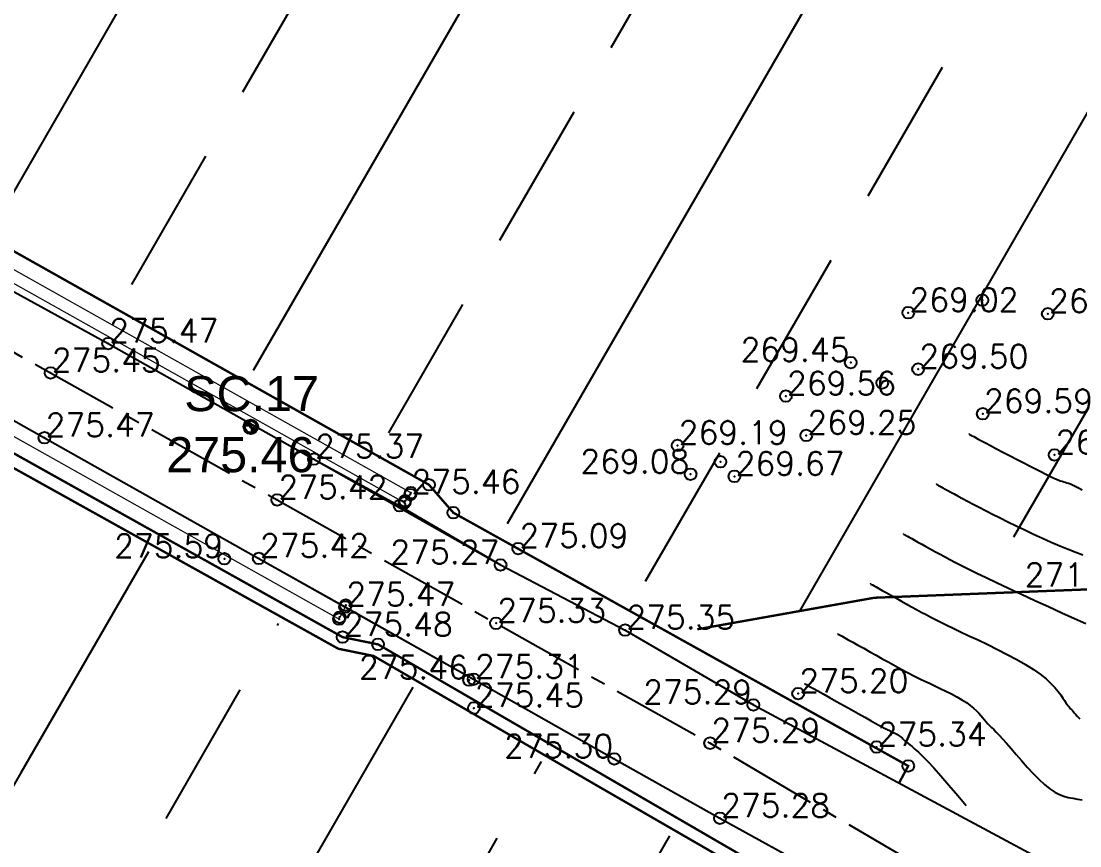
# Model space of a CAD drawing. Header units: millimetres. Extents: x 524954 to 526204, y 9523489 to 9524010.
# Drawn here: x 525350.8 to 525396.12, y 9523706.15 to 9523741.44 of the extents above; entities that cross this region are included whole.
import ezdxf
from ezdxf.enums import TextEntityAlignment as Align

# ---------------------------------------------------------------- set-up
doc = ezdxf.new("R2010")
doc.units = ezdxf.units.MM
doc.header["$PDMODE"] = 32
doc.header["$PDSIZE"] = 0.5
doc.linetypes.add('ACAD_ISO12W100', pattern=[21, 12, -3, 0, -3, 0, -3])
doc.linetypes.add('AXES2', pattern=[28.575, 19.05, -3.175, 3.175, -3.175])
for name, color, linetype in [('Axe_Route_Existante', 1, 'AXES2'), ('Bord Fleuve', 4, 'ACAD_ISO12W100'), ('Bord_Route_Existante', 6, 'Continuous'), ('CN_01_00', 3, 'Continuous'), ('CN_02_00', 4, 'Continuous'), ('CN_05_00', 6, 'Continuous'), ('CN_10_00', 1, 'Continuous'), ('PONT', 7, 'Continuous'), ('TopoAlt', 3, 'Continuous'), ('TopoAlt polygo', 7, 'Continuous'), ('TOPOJIS', 7, 'Continuous'), ('TOPOJIS polygo', 1, 'Continuous'), ('TopoMat polygo', 1, 'Continuous')]:
    doc.layers.add(name, color=color, linetype=linetype)
doc.layers.add('Bord_Route_Existante_POLY3D', color=6, linetype='Continuous', plot=False)
doc.styles.add('Arial 1.0', font='arial.ttf', dxfattribs={"width": 0.99, "height": 1})
doc.styles.add('Simplex 1.0', font='Simplex.shx', dxfattribs={"width": 0.99, "height": 1})
doc.styles.get("Standard").update_dxf_attribs({"font": 'arial.ttf'})
doc.dimstyles.new('ISO-25', dxfattribs={"dimtxt": 2.5, "dimasz": 2.5, "dimexe": 1.25, "dimexo": 0.625, "dimtad": 1, "dimtxsty": 'Standard', "dimcen": 2.5, "dimadec": 0, "dimazin": 0, "dimtfac": 1, "dimtmove": 0, "dimatfit": 3, "dimfxl": 1, "dimarcsym": 0})

# ---------------------------------------------------------------- blocks, each defined once
blk = doc.blocks.new('TCPOINT M')
at = {"color": 0}
blk.add_point((0, 0), dxfattribs=at)
at = {"layer": 'TopoAlt', "style": 'Simplex 1.0', "width": 0.99}
blk.add_attdef('ALT', (0.15, 0.15), '', height=1, dxfattribs=at)
blk = doc.blocks.new('TCPOINT polygo')
at = {"color": 0, "const_width": 0.075}
blk.add_lwpolyline([(0, 0.0375, 1), (0, -0.0375, 1)], format="xyb", close=True, dxfattribs=at)
at = {"color": 0}
blk.add_point((0, 0), dxfattribs=at)
at = {"layer": 'TopoAlt polygo', "style": 'Arial 1.0', "width": 0.99}
blk.add_attdef('ALT', (0.15, 0.15), '', height=2, dxfattribs=at)
at = {"layer": 'TopoMat polygo', "style": 'Arial 1.0', "width": 0.99}
blk.add_attdef('MAT', text='', height=2, dxfattribs=at).set_placement((0.15, -2.5), align=Align.TOP_LEFT)
blk = doc.blocks.new('t014')
at = {"color": 0, "const_width": 1.249375}
for points in [[(0, 0.625313, 0.414214), (-0.625313, 0, 1)], [(0, -0.625312, 0.414214), (0.625313, 0, 0.414214)]]:
    blk.add_lwpolyline(points, format="xyb", dxfattribs=at)
at = {"color": 0}
blk.add_circle((0, 0), 1.25, dxfattribs=at)
blk = doc.blocks.new('*D29')
at = {"color": 0, "lineweight": -2, "transparency": 16777216}
for p, q in [((525274.397, 9523734.835), (525248.537, 9523688.664)), ((525251.329, 9523688.533), (525351.663, 9523632.337)), ((525379.094, 9523676.196), (525353.234, 9523630.025))]:
    blk.add_line(p, q, dxfattribs=at)
at = {"color": 0, "transparency": 16777216}
for points in [[(525251.533, 9523688.897), (525251.125, 9523688.17), (525249.148, 9523689.755)], [(525351.867, 9523632.701), (525351.46, 9523631.974), (525353.845, 9523631.115)]]:
    blk.add_solid(points, dxfattribs=at)
at = {"layer": 'Defpoints', "color": 0, "transparency": 16777216}
for p in [(525274.702, 9523735.381), (525379.399, 9523676.741), (525353.845, 9523631.115)]:
    blk.add_point(p, dxfattribs=at)
at = {"color": 0, "transparency": 16777216, "insert": (525302.425, 9523662.094), "char_height": 2.5, "attachment_point": 5, "rotation": 330.7474}
blk.add_mtext('120', dxfattribs=at)

msp = doc.modelspace()

# ---------------------------------------------------------------- hatches: boundary and pattern name
at = {"layer": 'Bord Fleuve', "ltscale": 0.5}
h = msp.add_hatch(dxfattribs=at)
h.set_pattern_fill('ANSI33', color=135, scale=2, angle=15, style=0)
edge = h.paths.add_edge_path()
edge.add_line((525439.351, 9523820.38), (525429.428, 9523796.02))
edge.add_line((525429.428, 9523796.02), (525428.884, 9523788.101))
edge.add_line((525428.884, 9523788.101), (525428.353, 9523783.613))
edge.add_line((525428.353, 9523783.613), (525432.345, 9523771.044))
edge.add_line((525432.345, 9523771.044), (525425.155, 9523761.396))
edge.add_line((525425.155, 9523761.396), (525425.603, 9523757.857))
edge.add_line((525425.603, 9523757.857), (525425.392, 9523752.767))
edge.add_line((525425.392, 9523752.767), (525425.531, 9523737.269))
edge.add_line((525425.531, 9523737.269), (525420.173, 9523734.242))
edge.add_line((525420.173, 9523734.242), (525409.231, 9523730.837))
edge.add_line((525409.231, 9523730.837), (525403.15, 9523725.262))
edge.add_line((525403.15, 9523725.262), (525399.312, 9523719.279))
edge.add_line((525399.312, 9523719.279), (525398.471, 9523717.204))
edge.add_line((525398.471, 9523717.204), (525387.323, 9523716.767))
edge.add_line((525387.323, 9523716.767), (525379.743, 9523715.417))
edge.add_line((525439.351, 9523820.38), (525412.029, 9523831.392))
edge.add_line((525412.029, 9523831.392), (525397.674, 9523844.829))
edge.add_line((525397.674, 9523844.829), (525370.042, 9523852.892))
edge.add_line((525370.042, 9523852.892), (525354.138, 9523871.224))
edge.add_line((525335.046, 9523740.934), (525335.464, 9523745.788))
edge.add_line((525335.464, 9523745.788), (525334.824, 9523749.483))
edge.add_line((525334.824, 9523749.483), (525332.978, 9523755.879))
edge.add_line((525332.978, 9523755.879), (525332.09, 9523761.937))
edge.add_line((525332.09, 9523761.937), (525333.482, 9523768.659))
edge.add_line((525333.482, 9523768.659), (525335.755, 9523783.426))
edge.add_line((525335.755, 9523783.426), (525345.567, 9523814.167))
edge.add_line((525345.567, 9523814.167), (525355.202, 9523841.723))
edge.add_line((525355.202, 9523841.723), (525358.159, 9523858.254))
edge.add_line((525358.159, 9523858.254), (525357.891, 9523860.435))
edge.add_line((525357.891, 9523860.435), (525354.138, 9523871.224))
edge.add_line((525335.072, 9523740.932), (525368.644, 9523722.072))
edge.add_line((525368.644, 9523722.072), (525369.749, 9523720.981))
edge.add_line((525369.749, 9523720.981), (525379.743, 9523715.417))
h = msp.add_hatch(dxfattribs=at)
h.set_pattern_fill('ANSI33', color=135, scale=2, angle=15, style=0)
edge = h.paths.add_edge_path()
edge.add_line((525326.846, 9523735.199), (525327.483, 9523734.771))
edge.add_line((525327.483, 9523734.771), (525364.269, 9523714.296))
edge.add_line((525364.269, 9523714.296), (525365.78, 9523713.988))
edge.add_line((525365.78, 9523713.988), (525369.372, 9523711.903))
edge.add_line((525369.372, 9523711.903), (525375.355, 9523708.431))
edge.add_line((525375.355, 9523708.431), (525381.004, 9523705.169))
edge.add_line((525293.676, 9523732.146), (525299.792, 9523730.275))
edge.add_line((525299.792, 9523730.275), (525304.371, 9523733.048))
edge.add_line((525304.371, 9523733.048), (525316.169, 9523733.718))
edge.add_line((525316.169, 9523733.718), (525320.161, 9523732.97))
edge.add_line((525320.161, 9523732.97), (525326.842, 9523735.193))
edge.add_line((525369.06, 9523689.539), (525336.596, 9523707.741))
edge.add_line((525336.596, 9523707.741), (525310.114, 9523722.746))
edge.add_line((525310.114, 9523722.746), (525293.676, 9523732.146))
edge.add_line((525381.004, 9523705.169), (525381.313, 9523702.868))
edge.add_line((525381.313, 9523702.868), (525376.206, 9523699.873))
edge.add_line((525376.206, 9523699.873), (525374.714, 9523696.514))
edge.add_line((525374.714, 9523696.514), (525374.46, 9523691.434))
edge.add_line((525374.46, 9523691.434), (525369.5, 9523690.174))
edge.add_line((525369.5, 9523690.174), (525369.06, 9523689.539))

# ---------------------------------------------------------------- linework, layer by layer
at = {"layer": 'Axe_Route_Existante', "ltscale": 0.2, "flags": 128}
msp.add_lwpolyline([(525160.389, 9523785.573), (525205.797, 9523788.476), (525217.621, 9523788.238), (525236.372, 9523785.487), (525254.986, 9523779.404), (525273.087, 9523770.44), (525292.33, 9523759.946), (525308.092, 9523751.255), (525324.048, 9523742.079), (525331.063, 9523738.206), (525341.621, 9523732.26), (525352.065, 9523726.389), (525361.763, 9523720.953), (525371.128, 9523715.674), (525380.291, 9523710.543), (525400.244, 9523698.831), (525414.858, 9523691.369), (525425.413, 9523686.737), (525431.187, 9523683.889)], dxfattribs=at)
at = {"layer": 'Bord Fleuve', "ltscale": 0.35, "flags": 128}
msp.add_lwpolyline([(525439.351, 9523820.38, 0.1, 0.1, 0), (525429.428, 9523796.02, 0.1, 0.1, 0), (525428.884, 9523788.101, 0.1, 0.1, 0), (525428.353, 9523783.613, 0.1, 0.1, 0), (525432.345, 9523771.044, 0.1, 0.1, 0), (525425.155, 9523761.396, 0.1, 0.1, 0), (525425.603, 9523757.857, 0.1, 0.1, 0), (525425.392, 9523752.767, 0.1, 0.1, 0), (525425.531, 9523737.269, 0.1, 0.1, 0), (525420.173, 9523734.242, 0.1, 0.1, 0), (525409.231, 9523730.837, 0.1, 0.1, 0), (525403.15, 9523725.262, 0.1, 0.1, 0), (525399.312, 9523719.279, 0.1, 0.1, 0), (525398.471, 9523717.204, 0.1, 0.1, 0), (525387.323, 9523716.767, 0.1, 0.1, 0), (525379.743, 9523715.417, 0.1, 0.1, 0)], format="xyseb", dxfattribs=at)
at = {"layer": 'Bord_Route_Existante', "flags": 128}
for points in [[(525346.028, 9523732.316), (525354.526, 9523727.648), (525363.335, 9523722.699), (525371.321, 9523718.172), (525376.652, 9523715.38), (525382.142, 9523712.183), (525395.856, 9523704.828), (525395.856, 9523704.828), (525401.71, 9523701.801), (525409.985, 9523697.903), (525415.84, 9523695.278), (525430.215, 9523690), (525436.684, 9523688.694), (525441.356, 9523688.089), (525443.417, 9523687.982), (525445.872, 9523688.393), (525453.234, 9523689.279), (525457.776, 9523689.385), (525461.814, 9523688.848), (525465.727, 9523687.872)], [(525343.726, 9523728.156), (525351.8, 9523723.613), (525360.975, 9523718.45), (525370.171, 9523713.28), (525376.191, 9523709.871), (525380.713, 9523707.33), (525389.505, 9523702.482), (525412.422, 9523689.465), (525421.867, 9523683.787), (525423.507, 9523682.529)]]:
    msp.add_lwpolyline(points, dxfattribs=at)
at = {"layer": 'Bord_Route_Existante_POLY3D'}
for points in [[(525346.028, 9523732.316, 275.46), (525354.526, 9523727.648, 275.47), (525363.335, 9523722.699, 275.37), (525367, 9523720.706, 275.53), (525371.321, 9523718.172, 275.27), (525376.652, 9523715.38, 275.35), (525382.142, 9523712.183, 275.29), (525395.856, 9523704.828, 275.12), (525401.71, 9523701.801, 275.14), (525409.985, 9523697.903, 275.09), (525415.84, 9523695.278, 275.11), (525429.83, 9523690.162, 275.22), (525430.215, 9523690, 275.11), (525436.684, 9523688.694, 275.19), (525441.356, 9523688.089, 275.23), (525443.417, 9523687.982, 275.24), (525445.872, 9523688.393, 275.25), (525453.234, 9523689.279, 275.18), (525457.776, 9523689.385, 275.17), (525461.814, 9523688.848, 275.18), (525465.727, 9523687.872, 275.24)], [(525343.726, 9523728.156, 275.49), (525351.8, 9523723.613, 275.47), (525360.975, 9523718.45, 275.42), (525364.67, 9523716.372, 275.47), (525370.171, 9523713.28, 275.31), (525376.191, 9523709.871, 275.3), (525380.713, 9523707.33, 275.28), (525389.505, 9523702.482, 275.2), (525412.422, 9523689.465, 275.19), (525421.867, 9523683.787, 275.25), (525423.507, 9523682.529, 275.21), (525432.528, 9523673.917, 275.38), (525433.655, 9523672.219, 275.41), (525434.746, 9523669.32, 275.44), (525434.997, 9523667.278, 275.44), (525434.359, 9523665.279, 275.47), (525432.321, 9523662.935, 275.48), (525429.626, 9523661.422, 275.47), (525427.553, 9523661.225, 275.49), (525420.526, 9523662.472, 275.56), (525402.567, 9523668.413, 275.64), (525391.735, 9523673.94, 275.68), (525376.752, 9523682.462, 275.81), (525370.67, 9523685.917, 275.85)]]:
    msp.add_polyline3d(points, dxfattribs=at)
at = {"layer": 'CN_01_00', "flags": 128}
for points, elevation in [([(525389.976, 9523721.63), (525389.976, 9523721.63), (525389.978, 9523721.629), (525389.984, 9523721.626), (525389.994, 9523721.62), (525390.012, 9523721.611), (525390.037, 9523721.596), (525390.073, 9523721.576), (525390.121, 9523721.549), (525390.183, 9523721.515), (525390.259, 9523721.472), (525390.351, 9523721.421), (525390.461, 9523721.361), (525390.589, 9523721.29), (525390.737, 9523721.21), (525390.905, 9523721.119), (525391.096, 9523721.016), (525391.31, 9523720.902), (525391.547, 9523720.777), (525391.805, 9523720.642), (525392.084, 9523720.498), (525392.382, 9523720.345), (525392.7, 9523720.185), (525393.036, 9523720.019), (525393.389, 9523719.846), (525393.757, 9523719.67), (525394.136, 9523719.492), (525394.517, 9523719.317), (525394.896, 9523719.149), (525395.265, 9523718.99), (525395.618, 9523718.845), (525395.948, 9523718.716), (525396.249, 9523718.609)], 271), ([(525387.159, 9523717.361), (525387.159, 9523717.361), (525387.164, 9523717.358), (525387.177, 9523717.351), (525387.203, 9523717.336), (525387.244, 9523717.313), (525387.307, 9523717.278), (525387.394, 9523717.229), (525387.51, 9523717.164), (525387.657, 9523717.082), (525387.831, 9523716.985), (525388.027, 9523716.875), (525388.238, 9523716.757), (525388.459, 9523716.634), (525388.685, 9523716.509), (525388.909, 9523716.385), (525389.126, 9523716.266), (525389.332, 9523716.154), (525389.532, 9523716.046), (525389.734, 9523715.94), (525389.944, 9523715.831), (525390.17, 9523715.717), (525390.419, 9523715.595), (525390.698, 9523715.46), (525391.015, 9523715.31), (525391.372, 9523715.142), (525391.763, 9523714.959), (525392.174, 9523714.763), (525392.594, 9523714.557), (525393.011, 9523714.345), (525393.414, 9523714.13), (525393.791, 9523713.913), (525394.13, 9523713.7), (525394.422, 9523713.492), (525394.668, 9523713.291), (525394.875, 9523713.1), (525395.045, 9523712.921), (525395.184, 9523712.756), (525395.297, 9523712.607), (525395.388, 9523712.476), (525395.462, 9523712.364), (525395.523, 9523712.274), (525395.574, 9523712.202), (525395.617, 9523712.145), (525395.655, 9523712.097), (525395.69, 9523712.057), (525395.723, 9523712.019), (525395.759, 9523711.98), (525395.798, 9523711.936), (525395.843, 9523711.884), (525395.893, 9523711.825), (525395.947, 9523711.763), (525396.003, 9523711.7), (525396.06, 9523711.637), (525396.117, 9523711.579)], 273)]:
    msp.add_lwpolyline(points, dxfattribs=dict(at, elevation=elevation))
at = {"layer": 'CN_02_00', "flags": 128}
for points, elevation in [([(525388.567, 9523719.496), (525388.568, 9523719.496), (525388.571, 9523719.494), (525388.58, 9523719.488), (525388.598, 9523719.478), (525388.628, 9523719.462), (525388.672, 9523719.437), (525388.734, 9523719.403), (525388.815, 9523719.357), (525388.92, 9523719.298), (525389.045, 9523719.228), (525389.189, 9523719.148), (525389.349, 9523719.059), (525389.524, 9523718.962), (525389.711, 9523718.86), (525389.907, 9523718.752), (525390.111, 9523718.641), (525390.322, 9523718.528), (525390.545, 9523718.409), (525390.788, 9523718.282), (525391.058, 9523718.144), (525391.362, 9523717.992), (525391.708, 9523717.822), (525392.103, 9523717.632), (525392.554, 9523717.418), (525393.064, 9523717.18), (525393.618, 9523716.923), (525394.197, 9523716.656), (525394.781, 9523716.389), (525395.35, 9523716.128), (525395.887, 9523715.883), (525396.37, 9523715.663)], 272), ([(525385.75, 9523715.226), (525385.751, 9523715.226), (525385.757, 9523715.222), (525385.774, 9523715.213), (525385.807, 9523715.195), (525385.861, 9523715.164), (525385.942, 9523715.119), (525386.054, 9523715.056), (525386.204, 9523714.972), (525386.394, 9523714.866), (525386.617, 9523714.741), (525386.864, 9523714.602), (525387.127, 9523714.456), (525387.395, 9523714.306), (525387.659, 9523714.158), (525387.911, 9523714.018), (525388.141, 9523713.891), (525388.342, 9523713.78), (525388.52, 9523713.683), (525388.68, 9523713.597), (525388.831, 9523713.518), (525388.979, 9523713.442), (525389.13, 9523713.367), (525389.294, 9523713.288), (525389.475, 9523713.202), (525389.68, 9523713.106), (525389.904, 9523713.001), (525390.139, 9523712.889), (525390.38, 9523712.771), (525390.619, 9523712.649), (525390.85, 9523712.526), (525391.065, 9523712.402), (525391.259, 9523712.28), (525391.427, 9523712.16), (525391.569, 9523712.045), (525391.69, 9523711.933), (525391.794, 9523711.826), (525391.884, 9523711.724), (525391.964, 9523711.628), (525392.037, 9523711.537), (525392.108, 9523711.453), (525392.179, 9523711.375), (525392.255, 9523711.298), (525392.338, 9523711.217), (525392.432, 9523711.125), (525392.54, 9523711.018), (525392.665, 9523710.889), (525392.811, 9523710.732), (525392.98, 9523710.543), (525393.175, 9523710.318), (525393.391, 9523710.065), (525393.623, 9523709.796), (525393.866, 9523709.521), (525394.113, 9523709.251), (525394.36, 9523708.997), (525394.6, 9523708.771), (525394.828, 9523708.583), (525395.041, 9523708.441), (525395.241, 9523708.339), (525395.433, 9523708.268), (525395.622, 9523708.219), (525395.814, 9523708.182), (525396.012, 9523708.15), (525396.221, 9523708.112)], 274)]:
    msp.add_lwpolyline(points, dxfattribs=dict(at, elevation=elevation))
at = {"layer": 'CN_05_00', "elevation": 275, "flags": 128}
msp.add_lwpolyline([(525384.341, 9523713.092), (525384.342, 9523713.091), (525384.35, 9523713.087), (525384.371, 9523713.075), (525384.411, 9523713.053), (525384.477, 9523713.015), (525384.576, 9523712.96), (525384.714, 9523712.883), (525384.898, 9523712.78), (525385.131, 9523712.649), (525385.403, 9523712.497), (525385.702, 9523712.329), (525386.015, 9523712.154), (525386.33, 9523711.978), (525386.633, 9523711.808), (525386.913, 9523711.652), (525387.156, 9523711.516), (525387.353, 9523711.406), (525387.507, 9523711.32), (525387.626, 9523711.254), (525387.717, 9523711.205), (525387.787, 9523711.168), (525387.842, 9523711.139), (525387.889, 9523711.116), (525387.936, 9523711.093), (525387.988, 9523711.069), (525388.045, 9523711.042), (525388.104, 9523711.014), (525388.165, 9523710.984), (525388.226, 9523710.953), (525388.285, 9523710.922), (525388.339, 9523710.891), (525388.389, 9523710.86), (525388.431, 9523710.829), (525388.47, 9523710.798), (525388.506, 9523710.766), (525388.543, 9523710.731), (525388.584, 9523710.692), (525388.631, 9523710.649), (525388.686, 9523710.599), (525388.754, 9523710.543), (525388.836, 9523710.476), (525388.936, 9523710.395), (525389.06, 9523710.289), (525389.21, 9523710.153), (525389.391, 9523709.979), (525389.607, 9523709.759), (525389.862, 9523709.485), (525390.162, 9523709.151), (525390.507, 9523708.752), (525390.889, 9523708.305), (525391.255, 9523707.881)], dxfattribs=at)
at = {"layer": 'CN_10_00', "elevation": 270, "flags": 128}
msp.add_lwpolyline([(525391.385, 9523723.765), (525391.385, 9523723.765), (525391.385, 9523723.765), (525391.387, 9523723.764), (525391.39, 9523723.762), (525391.395, 9523723.759), (525391.403, 9523723.755), (525391.413, 9523723.749), (525391.427, 9523723.742), (525391.446, 9523723.731), (525391.473, 9523723.716), (525391.513, 9523723.694), (525391.572, 9523723.662), (525391.653, 9523723.619), (525391.762, 9523723.561), (525391.903, 9523723.486), (525392.081, 9523723.392), (525392.298, 9523723.277), (525392.548, 9523723.145), (525392.821, 9523723.002), (525393.108, 9523722.851), (525393.4, 9523722.699), (525393.689, 9523722.549), (525393.964, 9523722.407), (525394.216, 9523722.278), (525394.44, 9523722.165), (525394.634, 9523722.068), (525394.803, 9523721.986), (525394.949, 9523721.918), (525395.074, 9523721.861), (525395.182, 9523721.815), (525395.274, 9523721.778), (525395.355, 9523721.75), (525395.426, 9523721.727), (525395.493, 9523721.708), (525395.559, 9523721.688), (525395.631, 9523721.665), (525395.711, 9523721.636), (525395.806, 9523721.597), (525395.919, 9523721.545), (525396.056, 9523721.476), (525396.218, 9523721.389)], dxfattribs=at)
at = {"layer": 'PONT', "flags": 128}
for points, const_width in [([(525324.546, 9523744.479), (525325.074, 9523745.408), (525327.916, 9523743.865), (525329.958, 9523742.72), (525331.678, 9523742.178), (525368.258, 9523721.604), (525368.258, 9523721.604), (525369.299, 9523720.408), (525388.771, 9523709.568), (525388.379, 9523708.838)], 0.1), ([(525331.863, 9523741.275), (525331.52, 9523740.866), (525367.212, 9523720.831), (525367.482, 9523721.264), (525331.863, 9523741.275)], 0.05), ([(525322.93, 9523739.701), (525322.459, 9523738.824), (525326.6, 9523736.512), (525327.934, 9523735.557), (525364.56, 9523715.082), (525366.079, 9523714.772), (525369.787, 9523712.619), (525375.771, 9523709.147), (525380.256, 9523706.543)], 0.1), ([(525322.212, 9523738.363), (525322.212, 9523738.363), (525326.303, 9523735.932), (525327.643, 9523735.031), (525364.376, 9523714.585), (525365.89, 9523714.276), (525369.525, 9523712.167), (525375.508, 9523708.694), (525385.563, 9523702.888)], 0.1), ([(525329.022, 9523736.429), (525328.772, 9523735.86), (525364.411, 9523715.853), (525364.67, 9523716.372), (525329.022, 9523736.429)], 0.05), ([(525386.282, 9523704.259), (525385.775, 9523703.34), (525366.079, 9523714.772)], 0.1)]:
    msp.add_lwpolyline(points, dxfattribs=dict(at, const_width=const_width))

# ---------------------------------------------------------------- block references
at = {"layer": 'TOPOJIS'}
ref = msp.add_blockref('TCPOINT M', (525388.773, 9523728.968, 269.02), dxfattribs=at)
ref.add_attrib('ALT', '269.02', (525388.823, 9523729.018, 269.02), dxfattribs={"layer": 'TopoAlt', "height": 1, "style": 'Simplex 1.0', "width": 0.99})
for p in [(525391.943, 9523729.504, 269.14), (525387.658, 9523725.961, 269.25), (525380.735, 9523722.585, 269.04), (525367.482, 9523721.264, 275.46), (525368.258, 9523721.604, 275.48), (525367.212, 9523720.831, 275.48), (525367.235, 9523720.91, 275.48), (525367, 9523720.706, 275.53), (525369.299, 9523720.408, 275.46), (525364.693, 9523716.451, 275.47), (525364.411, 9523715.853, 275.47), (525364.435, 9523715.932, 275.47), (525366.079, 9523714.772, 275.48), (525388.771, 9523709.568, 275.29)]:
    msp.add_blockref('TCPOINT M', p, dxfattribs=at)
ref = msp.add_blockref('TCPOINT M', (525394.746, 9523728.919, 269.43), dxfattribs=at)
ref.add_attrib('ALT', '269.43', (525394.796, 9523728.969, 269.43), dxfattribs={"layer": 'TopoAlt', "height": 1, "style": 'Simplex 1.0', "width": 0.99})
ref = msp.add_blockref('TCPOINT M', (525354.526, 9523727.648, 275.47), dxfattribs=at)
ref.add_attrib('ALT', '275.47', (525354.576, 9523727.698, 275.47), dxfattribs={"layer": 'TopoAlt', "height": 1, "style": 'Simplex 1.0', "width": 0.99})
ref = msp.add_blockref('TCPOINT M', (525386.31, 9523726.835, 269.45), dxfattribs=at)
ref.add_attrib('ALT', '269.45', dxfattribs={"layer": 'TopoAlt', "height": 1, "style": 'Simplex 1.0', "width": 0.99}).set_placement((525386.26, 9523726.885, 269.45), align=Align.RIGHT)
ref = msp.add_blockref('TCPOINT M', (525352.065, 9523726.389, 275.45), dxfattribs=at)
ref.add_attrib('ALT', '275.45', (525352.115, 9523726.439, 275.45), dxfattribs={"layer": 'TopoAlt', "height": 1, "style": 'Simplex 1.0', "width": 0.99})
ref = msp.add_blockref('TCPOINT M', (525389.196, 9523726.55, 269.5), dxfattribs=at)
ref.add_attrib('ALT', '269.50', (525389.246, 9523726.6, 269.5), dxfattribs={"layer": 'TopoAlt', "height": 1, "style": 'Simplex 1.0', "width": 0.99})
ref = msp.add_blockref('TCPOINT M', (525383.533, 9523725.398, 269.56), dxfattribs=at)
ref.add_attrib('ALT', '269.56', (525383.583, 9523725.448, 269.56), dxfattribs={"layer": 'TopoAlt', "height": 1, "style": 'Simplex 1.0', "width": 0.99})
ref = msp.add_blockref('TCPOINT M', (525391.962, 9523724.64, 269.59), dxfattribs=at)
ref.add_attrib('ALT', '269.59', (525392.012, 9523724.69, 269.59), dxfattribs={"layer": 'TopoAlt', "height": 1, "style": 'Simplex 1.0', "width": 0.99})
ref = msp.add_blockref('TCPOINT M', (525351.8, 9523723.613, 275.47), dxfattribs=at)
ref.add_attrib('ALT', '275.47', (525351.85, 9523723.663, 275.47), dxfattribs={"layer": 'TopoAlt', "height": 1, "style": 'Simplex 1.0', "width": 0.99})
ref = msp.add_blockref('TCPOINT M', (525384.406, 9523723.715, 269.25), dxfattribs=at)
ref.add_attrib('ALT', '269.25', (525384.456, 9523723.765, 269.25), dxfattribs={"layer": 'TopoAlt', "height": 1, "style": 'Simplex 1.0', "width": 0.99})
ref = msp.add_blockref('TCPOINT M', (525378.897, 9523723.284, 269.19), dxfattribs=at)
ref.add_attrib('ALT', '269.19', (525378.947, 9523723.334, 269.19), dxfattribs={"layer": 'TopoAlt', "height": 1, "style": 'Simplex 1.0', "width": 0.99})
ref = msp.add_blockref('TCPOINT M', (525363.335, 9523722.699, 275.37), dxfattribs=at)
ref.add_attrib('ALT', '275.37', (525363.385, 9523722.749, 275.37), dxfattribs={"layer": 'TopoAlt', "height": 1, "style": 'Simplex 1.0', "width": 0.99})
ref = msp.add_blockref('TCPOINT M', (525395.033, 9523722.88, 269.64), dxfattribs=at)
ref.add_attrib('ALT', '269.64', (525395.083, 9523722.93, 269.64), dxfattribs={"layer": 'TopoAlt', "height": 1, "style": 'Simplex 1.0', "width": 0.99})
ref = msp.add_blockref('TCPOINT M', (525379.455, 9523722.053, 269.08), dxfattribs=at)
ref.add_attrib('ALT', '269.08', dxfattribs={"layer": 'TopoAlt', "height": 1, "style": 'Simplex 1.0', "width": 0.99}).set_placement((525379.405, 9523722.103, 269.08), align=Align.RIGHT)
ref = msp.add_blockref('TCPOINT M', (525381.331, 9523721.962, 269.67), dxfattribs=at)
ref.add_attrib('ALT', '269.67', (525381.381, 9523722.012, 269.67), dxfattribs={"layer": 'TopoAlt', "height": 1, "style": 'Simplex 1.0', "width": 0.99})
ref = msp.add_blockref('TCPOINT M', (525361.763, 9523720.953, 275.42), dxfattribs=at)
ref.add_attrib('ALT', '275.42', (525361.813, 9523721.003, 275.42), dxfattribs={"layer": 'TopoAlt', "height": 1, "style": 'Simplex 1.0', "width": 0.99})
ref = msp.add_blockref('TCPOINT M', (525367.459, 9523721.185, 275.46), dxfattribs=at)
ref.add_attrib('ALT', '275.46', (525367.509, 9523721.235, 275.46), dxfattribs={"layer": 'TopoAlt', "height": 1, "style": 'Simplex 1.0', "width": 0.99})
ref = msp.add_blockref('TCPOINT M', (525372.079, 9523718.874, 275.09), dxfattribs=at)
ref.add_attrib('ALT', '275.09', (525372.129, 9523718.924, 275.09), dxfattribs={"layer": 'TopoAlt', "height": 1, "style": 'Simplex 1.0', "width": 0.99})
ref = msp.add_blockref('TCPOINT M', (525359.5, 9523718.437, 275.59), dxfattribs=at)
ref.add_attrib('ALT', '275.59', dxfattribs={"layer": 'TopoAlt', "height": 1, "style": 'Simplex 1.0', "width": 0.99}).set_placement((525359.45, 9523718.487, 275.59), align=Align.RIGHT)
ref = msp.add_blockref('TCPOINT M', (525360.975, 9523718.45, 275.42), dxfattribs=at)
ref.add_attrib('ALT', '275.42', (525361.025, 9523718.5, 275.42), dxfattribs={"layer": 'TopoAlt', "height": 1, "style": 'Simplex 1.0', "width": 0.99})
ref = msp.add_blockref('TCPOINT M', (525371.321, 9523718.172, 275.27), dxfattribs=at)
ref.add_attrib('ALT', '275.27', dxfattribs={"layer": 'TopoAlt', "height": 1, "style": 'Simplex 1.0', "width": 0.99}).set_placement((525371.271, 9523718.222, 275.27), align=Align.RIGHT)
ref = msp.add_blockref('TCPOINT M', (525398.471, 9523717.204, 271.35), dxfattribs=at)
ref.add_attrib('ALT', '271.35', dxfattribs={"layer": 'TopoAlt', "height": 1, "style": 'Simplex 1.0', "width": 0.99}).set_placement((525398.421, 9523717.254, 271.35), align=Align.RIGHT)
ref = msp.add_blockref('TCPOINT M', (525364.67, 9523716.372, 275.47), dxfattribs=at)
ref.add_attrib('ALT', '275.47', (525364.72, 9523716.422, 275.47), dxfattribs={"layer": 'TopoAlt', "height": 1, "style": 'Simplex 1.0', "width": 0.99})
ref = msp.add_blockref('TCPOINT M', (525371.128, 9523715.674, 275.33), dxfattribs=at)
ref.add_attrib('ALT', '275.33', (525371.178, 9523715.724, 275.33), dxfattribs={"layer": 'TopoAlt', "height": 1, "style": 'Simplex 1.0', "width": 0.99})
ref = msp.add_blockref('TCPOINT M', (525376.652, 9523715.38, 275.35), dxfattribs=at)
ref.add_attrib('ALT', '275.35', (525376.702, 9523715.43, 275.35), dxfattribs={"layer": 'TopoAlt', "height": 1, "style": 'Simplex 1.0', "width": 0.99})
ref = msp.add_blockref('TCPOINT M', (525364.56, 9523715.082, 275.48), dxfattribs=at)
ref.add_attrib('ALT', '275.48', (525364.61, 9523715.132, 275.48), dxfattribs={"layer": 'TopoAlt', "height": 1, "style": 'Simplex 1.0', "width": 0.99})
ref = msp.add_blockref('TCPOINT M', (525369.976, 9523713.242, 275.46), dxfattribs=at)
ref.add_attrib('ALT', '275.46', dxfattribs={"layer": 'TopoAlt', "height": 1, "style": 'Simplex 1.0', "width": 0.99}).set_placement((525369.926, 9523713.292, 275.46), align=Align.RIGHT)
ref = msp.add_blockref('TCPOINT M', (525370.171, 9523713.28, 275.31), dxfattribs=at)
ref.add_attrib('ALT', '275.31', (525370.221, 9523713.33, 275.31), dxfattribs={"layer": 'TopoAlt', "height": 1, "style": 'Simplex 1.0', "width": 0.99})
ref = msp.add_blockref('TCPOINT M', (525384.06, 9523712.665, 275.2), dxfattribs=at)
ref.add_attrib('ALT', '275.20', (525384.11, 9523712.715, 275.2), dxfattribs={"layer": 'TopoAlt', "height": 1, "style": 'Simplex 1.0', "width": 0.99})
ref = msp.add_blockref('TCPOINT M', (525370.179, 9523712.048, 275.45), dxfattribs=at)
ref.add_attrib('ALT', '275.45', (525370.229, 9523712.098, 275.45), dxfattribs={"layer": 'TopoAlt', "height": 1, "style": 'Simplex 1.0', "width": 0.99})
ref = msp.add_blockref('TCPOINT M', (525382.142, 9523712.183, 275.29), dxfattribs=at)
ref.add_attrib('ALT', '275.29', dxfattribs={"layer": 'TopoAlt', "height": 1, "style": 'Simplex 1.0', "width": 0.99}).set_placement((525382.092, 9523712.233, 275.29), align=Align.RIGHT)
ref = msp.add_blockref('TCPOINT M', (525380.291, 9523710.543, 275.29), dxfattribs=at)
ref.add_attrib('ALT', '275.29', (525380.341, 9523710.593, 275.29), dxfattribs={"layer": 'TopoAlt', "height": 1, "style": 'Simplex 1.0', "width": 0.99})
ref = msp.add_blockref('TCPOINT M', (525387.413, 9523710.377, 275.34), dxfattribs=at)
ref.add_attrib('ALT', '275.34', (525387.463, 9523710.427, 275.34), dxfattribs={"layer": 'TopoAlt', "height": 1, "style": 'Simplex 1.0', "width": 0.99})
ref = msp.add_blockref('TCPOINT M', (525376.191, 9523709.871, 275.3), dxfattribs=at)
ref.add_attrib('ALT', '275.30', dxfattribs={"layer": 'TopoAlt', "height": 1, "style": 'Simplex 1.0', "width": 0.99}).set_placement((525376.141, 9523709.921, 275.3), align=Align.RIGHT)
ref = msp.add_blockref('TCPOINT M', (525380.713, 9523707.33, 275.28), dxfattribs=at)
ref.add_attrib('ALT', '275.28', (525380.763, 9523707.38, 275.28), dxfattribs={"layer": 'TopoAlt', "height": 1, "style": 'Simplex 1.0', "width": 0.99})
at = {"layer": 'TOPOJIS polygo'}
ref = msp.add_blockref('TCPOINT polygo', (525360.633, 9523724.084, 275.46), dxfattribs=at)
ref.add_attrib('MAT', 'SC.17', (525357.784, 9523724.754, 275.46), dxfattribs={"layer": 'TopoMat polygo', "height": 1.5, "style": 'Arial 1.0', "width": 0.99})
ref.add_attrib('ALT', '275.46', dxfattribs={"layer": 'TopoAlt polygo', "height": 1.5, "style": 'Arial 1.0', "width": 0.99}).set_placement((525357.014, 9523723.641, 275.46), align=Align.TOP_LEFT)
at = {"layer": 'TOPOJIS polygo', "xscale": 0.25, "yscale": 0.25, "zscale": 0.25}
msp.add_blockref('t014', (525360.633, 9523724.084, 275.46), dxfattribs=at)

# ---------------------------------------------------------------- dimensions: what is measured, and where the dimension line sits
dim = msp.add_aligned_dim(p1=(525274.702, 9523735.381), p2=(525379.399, 9523676.741), distance=-52.295, dimstyle='ISO-25')
dim.commit()
dim.dimension.update_dxf_attribs({"geometry": '*D29', "text_midpoint": (525302.425, 9523662.094)})

doc.saveas('drawing.dxf')
